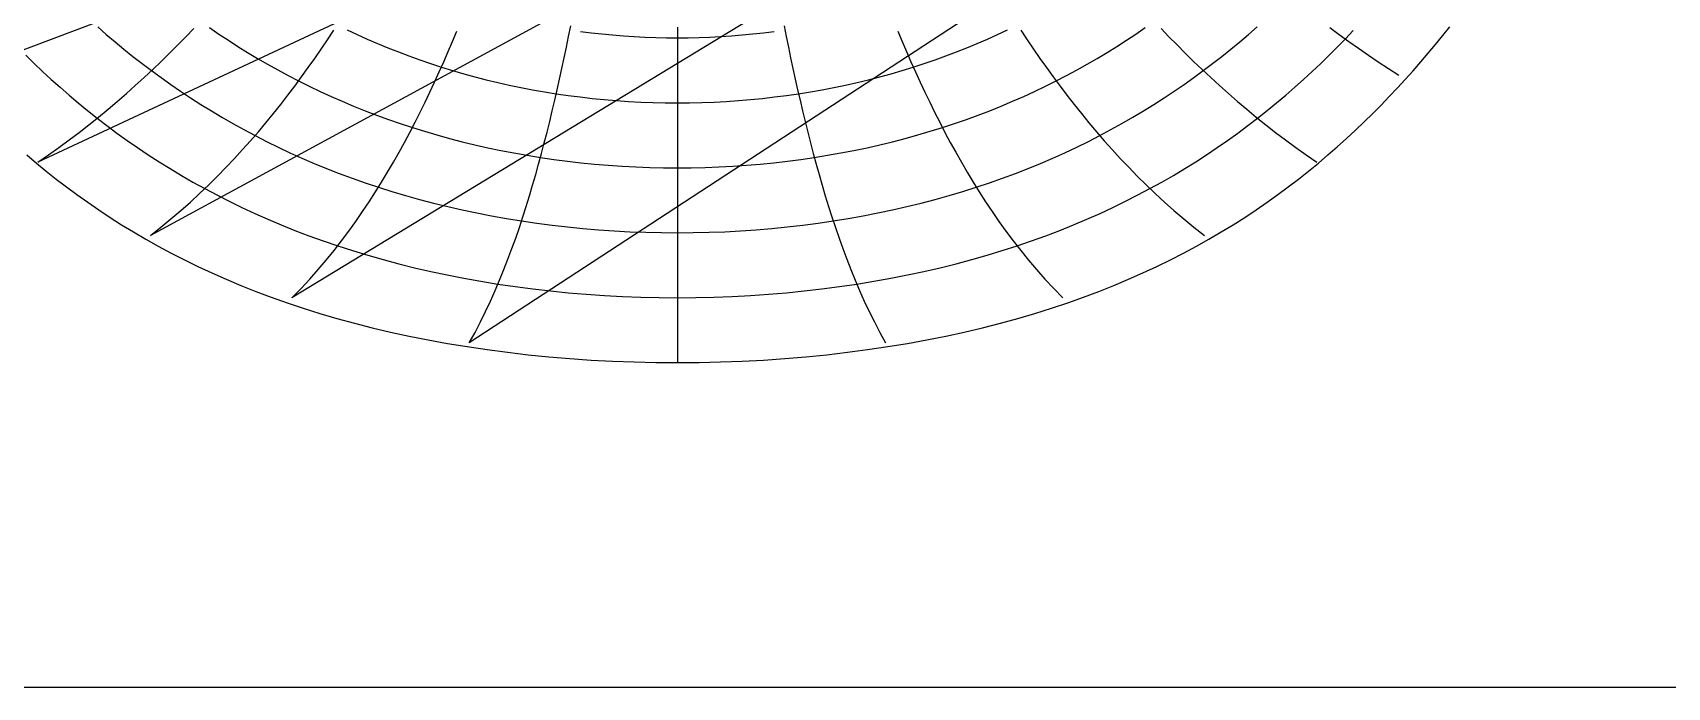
# Model space of a CAD drawing. Header units: millimetres. Extents: x -267 to 267, y -134 to 134.
# Drawn here: x -88.3 to 135.7, y -133.5 to -43.8 of the extents above; entities that cross this region are included whole.
import ezdxf

# ---------------------------------------------------------------- set-up
doc = ezdxf.new("R2010")
doc.units = ezdxf.units.MM
doc.layers.add('ENGRAVE', color=7, linetype='Continuous')
doc.layers.add('GUIDE', color=3, linetype='Continuous')

msp = doc.modelspace()

# ---------------------------------------------------------------- linework, layer by layer
at = {"layer": 'ENGRAVE'}
for points in [[(237.6997, 87.7061), (-28.5117, -86.2859), (-27.7309, -84.8623), (-26.9898, -83.4356), (-26.285, -82.006), (-25.6136, -80.5739), (-24.973, -79.1393), (-24.3609, -77.7026), (-23.775, -76.2637), (-23.2135, -74.8231), (-22.6746, -73.3806), (-22.1567, -71.9366), (-21.6583, -70.491), (-21.1781, -69.044), (-20.7149, -67.5957), (-20.2674, -66.1462), (-19.8348, -64.6956), (-19.416, -63.2439), (-19.0102, -61.7912), (-18.6166, -60.3376), (-18.2343, -58.8831), (-17.8628, -57.4277), (-17.5013, -55.9717), (-17.1493, -54.5148), (-16.8062, -53.0573), (-16.4715, -51.5992), (-16.1446, -50.1404), (-15.8252, -48.6811), (-15.5128, -47.2213), (-15.2069, -45.7609), (-14.9073, -44.3001), (-14.6135, -42.8388)], [(212.918, 81.419), (-52.8171, -80.1425), (-51.5698, -78.8569), (-50.372, -77.5629), (-49.2206, -76.261), (-48.1127, -74.9518), (-47.0455, -73.6357), (-46.0166, -72.3133), (-45.0237, -70.985), (-44.0645, -69.651), (-43.1371, -68.3119), (-42.2396, -66.9678), (-41.3702, -65.6192), (-40.5273, -64.2662), (-39.7094, -62.9092), (-38.915, -61.5484), (-38.1428, -60.1841), (-37.3916, -58.8163), (-36.6601, -57.4454), (-35.9474, -56.0714), (-35.2523, -54.6947), (-34.574, -53.3153), (-33.9114, -51.9334), (-33.2638, -50.5491), (-32.6302, -49.1625), (-32.0101, -47.7739), (-31.4026, -46.3832), (-30.807, -44.9907), (-30.2228, -43.5964)], [(193.3475, 72.7169), (-72.2166, -71.5963), (-70.7884, -70.4635), (-69.4014, -69.319), (-68.0537, -68.1635), (-66.7435, -66.9977), (-65.469, -65.822), (-64.2288, -64.637), (-63.0211, -63.4433), (-61.8445, -62.2412), (-60.6976, -61.0312), (-59.5789, -59.8137), (-58.4871, -58.5892), (-57.4211, -57.3579), (-56.3795, -56.1203), (-55.3613, -54.8766), (-54.3653, -53.6271), (-53.3906, -52.3723), (-52.436, -51.1123), (-51.5007, -49.8473), (-50.5838, -48.5777), (-49.6843, -47.3038), (-48.8015, -46.0256), (-47.9346, -44.7434), (-47.0827, -43.4575)], [(133.5177, 65.4167), (135.4134, 64.8379), (137.2842, 64.2382), (139.1299, 63.6182), (140.9503, 62.9786), (142.7455, 62.3198), (144.5154, 61.6424), (146.2602, 60.9469), (147.9799, 60.234), (149.6749, 59.5041), (151.3452, 58.7579), (152.9911, 57.9957), (154.613, 57.2181), (156.2112, 56.4257), (157.7861, 55.619), (159.3379, 54.7983), (160.8673, 53.9642), (162.3745, 53.1172), (163.8601, 52.2577), (165.3244, 51.3861), (166.768, 50.5029), (-98.844, -49.6085)], [(177.9173, 62.5031), (-87.632, -61.5164), (-86.1763, -60.517), (-84.75, -59.5056), (-83.3522, -58.4826), (-81.982, -57.4486), (-80.6383, -56.404), (-79.3203, -55.3493), (-78.0272, -54.2849), (-76.7579, -53.2113), (-75.5118, -52.1288), (-74.2878, -51.0379), (-73.0853, -49.9389), (-71.9034, -48.8322), (-70.7412, -47.7182), (-69.5982, -46.5971), (-68.4735, -45.4692), (-67.3663, -44.335), (-66.2761, -43.1946)], [(-89.3098, -46.8855), (-88.1647, -47.9961), (-86.9981, -49.0977), (-85.8094, -50.1902), (-84.5977, -51.2729), (-83.3622, -52.3456), (-82.1021, -53.4078), (-80.8167, -54.4591), (-79.5051, -55.499), (-78.1664, -56.5269), (-76.7999, -57.5425), (-75.4047, -58.5452), (-73.9799, -59.5344), (-72.5247, -60.5095), (-71.0383, -61.4701), (-69.5198, -62.4154), (-67.9685, -63.3449), (-66.3835, -64.2578), (-64.7641, -65.1535), (-63.1096, -66.0314), (-61.4193, -66.8906), (-59.6925, -67.7304), (-57.9286, -68.5501), (-56.1273, -69.3489), (-54.288, -70.1259), (-52.4103, -70.8804), (-50.4941, -71.6115), (-48.5393, -72.3184), (-46.5457, -73.0001), (-44.5136, -73.6559), (-42.4432, -74.2848), (-40.3349, -74.886), (-38.1893, -75.4586), (-36.0073, -76.0017), (-33.7896, -76.5145), (-31.5376, -76.9962), (-29.2524, -77.4459), (-26.9357, -77.8629), (-24.5893, -78.2464), (-22.2149, -78.5957), (-19.8149, -78.9101), (-17.3915, -79.1891), (-14.9471, -79.432), (-12.4845, -79.6385), (-10.0065, -79.808), (-7.516, -79.9402), (-5.0159, -80.0348), (-2.5096, -80.0916), (0, -80.1106), (2.5096, -80.0916), (5.0159, -80.0348), (7.516, -79.9402), (10.0065, -79.808), (12.4845, -79.6385), (14.9471, -79.432), (17.3915, -79.1891), (19.8149, -78.9101), (22.2149, -78.5957), (24.5893, -78.2464), (26.9357, -77.8629), (29.2524, -77.4459), (31.5376, -76.9962), (33.7896, -76.5145), (36.0073, -76.0017), (38.1893, -75.4586), (40.3349, -74.886), (42.4432, -74.2848), (44.5136, -73.6559), (46.5457, -73.0001), (48.5393, -72.3184), (50.4941, -71.6115), (52.4103, -70.8804), (54.288, -70.1259), (56.1273, -69.3489), (57.9286, -68.5501), (59.6925, -67.7304), (61.4193, -66.8906), (63.1096, -66.0314), (64.7641, -65.1535), (66.3835, -64.2578), (67.9685, -63.3449), (69.5198, -62.4154), (71.0383, -61.4701), (72.5247, -60.5095), (73.9799, -59.5344), (75.4047, -58.5452), (76.7999, -57.5425), (78.1664, -56.5269), (79.5051, -55.499), (80.8167, -54.4591), (82.1021, -53.4078), (83.3622, -52.3456), (84.5977, -51.2729), (85.8094, -50.1902), (86.9981, -49.0977), (88.1647, -47.9961), (89.3098, -46.8855), (90.4342, -45.7664), (91.5386, -44.6391), (92.6237, -43.504)], [(-89.15, -60.5479), (-87.8402, -61.6566), (-86.4999, -62.7551), (-85.1278, -63.8428), (-83.7228, -64.9192), (-82.2834, -65.9837), (-80.8084, -67.0357), (-79.2964, -68.0746), (-77.7461, -69.0998), (-76.156, -70.1104), (-74.5248, -71.1058), (-72.8511, -72.0853), (-71.1335, -73.0479), (-69.3705, -73.993), (-67.5608, -74.9196), (-65.7032, -75.8267), (-63.7963, -76.7135), (-61.839, -77.5789), (-59.8301, -78.4219), (-57.7687, -79.2415), (-55.6538, -80.0365), (-53.4848, -80.8059), (-51.2611, -81.5484), (-48.9823, -82.2629), (-46.6484, -82.9481), (-44.2594, -83.6029), (-41.8159, -84.226), (-39.3186, -84.8162), (-36.7685, -85.3723), (-34.1671, -85.893), (-31.5163, -86.3772), (-28.8182, -86.8237), (-26.0754, -87.2314), (-23.291, -87.5993), (-20.4683, -87.9264), (-17.6113, -88.2118), (-14.724, -88.4547), (-11.811, -88.6545), (-8.8769, -88.8104), (-5.9269, -88.9222), (-2.9662, -88.9894), (0, -89.0118), (2.9662, -88.9894), (5.9269, -88.9222), (8.8769, -88.8104), (11.811, -88.6545), (14.724, -88.4547), (17.6113, -88.2118), (20.4683, -87.9264), (23.291, -87.5993), (26.0754, -87.2314), (28.8182, -86.8237), (31.5163, -86.3772), (34.1671, -85.893), (36.7685, -85.3723), (39.3186, -84.8162), (41.8159, -84.226), (44.2594, -83.6029), (46.6484, -82.9481), (48.9823, -82.2629), (51.2611, -81.5484), (53.4848, -80.8059), (55.6538, -80.0365), (57.7687, -79.2415), (59.8301, -78.4219), (61.839, -77.5789), (63.7963, -76.7135), (65.7032, -75.8267), (67.5608, -74.9196), (69.3705, -73.993), (71.1335, -73.0479), (72.8511, -72.0853), (74.5248, -71.1058), (76.156, -70.1104), (77.7461, -69.0998), (79.2964, -68.0746), (80.8084, -67.0357), (82.2834, -65.9837), (83.7228, -64.9192), (85.1278, -63.8428), (86.4999, -62.7551), (87.8402, -61.6566), (89.15, -60.5479), (90.4305, -59.4294), (91.6829, -58.3016), (92.9082, -57.165), (94.1076, -56.0199), (95.2822, -54.8668), (96.4329, -53.7061), (97.5608, -52.5381), (98.6668, -51.3632), (99.7518, -50.1817), (100.8168, -48.9938), (101.8625, -47.8), (102.8898, -46.6005), (103.8996, -45.3956), (104.8925, -44.1855), (105.8693, -42.9704)], [(-79.4357, -42.9913), (-78.2611, -44.0194), (-77.0659, -45.0366), (-75.8497, -46.0426), (-74.6119, -47.037), (-73.3519, -48.0193), (-72.0692, -48.9891), (-70.7633, -49.946), (-69.4336, -50.8895), (-68.0796, -51.819), (-66.7008, -52.7342), (-65.2968, -53.6346), (-63.867, -54.5195), (-62.411, -55.3885), (-60.9284, -56.241), (-59.4187, -57.0764), (-57.8817, -57.8943), (-56.317, -58.6939), (-54.7243, -59.4747), (-53.1034, -60.236), (-51.4541, -60.9774), (-49.7764, -61.698), (-48.0701, -62.3973), (-46.3353, -63.0747), (-44.5721, -63.7295), (-42.7807, -64.361), (-40.9614, -64.9686), (-39.1144, -65.5517), (-37.2402, -66.1095), (-35.3395, -66.6416), (-33.4127, -67.1471), (-31.4608, -67.6256), (-29.4846, -68.0764), (-27.4851, -68.499), (-25.4632, -68.8927), (-23.4204, -69.2571), (-21.3577, -69.5916), (-19.2768, -69.8958), (-17.179, -70.1692), (-15.066, -70.4115), (-12.9395, -70.6222), (-10.8012, -70.801), (-8.653, -70.9478), (-6.4968, -71.0621), (-4.3346, -71.1439), (-2.1683, -71.193), (0, -71.2094), (2.1683, -71.193), (4.3346, -71.1439), (6.4968, -71.0621), (8.653, -70.9478), (10.8012, -70.801), (12.9395, -70.6222), (15.066, -70.4115), (17.179, -70.1692), (19.2768, -69.8958), (21.3577, -69.5916), (23.4204, -69.2571), (25.4632, -68.8927), (27.4851, -68.499), (29.4846, -68.0764), (31.4608, -67.6256), (33.4127, -67.1471), (35.3395, -66.6416), (37.2402, -66.1095), (39.1144, -65.5517), (40.9614, -64.9686), (42.7807, -64.361), (44.5721, -63.7295), (46.3353, -63.0747), (48.0701, -62.3973), (49.7764, -61.698), (51.4541, -60.9774), (53.1034, -60.236), (54.7243, -59.4747), (56.317, -58.6939), (57.8817, -57.8943), (59.4187, -57.0764), (60.9284, -56.241), (62.411, -55.3885), (63.867, -54.5195), (65.2968, -53.6346), (66.7008, -52.7342), (68.0796, -51.819), (69.4336, -50.8895), (70.7633, -49.946), (72.0692, -48.9891), (73.3519, -48.0193), (74.6119, -47.037), (75.8497, -46.0426), (77.0659, -45.0366), (78.2611, -44.0194), (79.4357, -42.9913)], [(-64.1009, -43.0972), (-62.829, -43.9698), (-61.5368, -44.8281), (-60.2242, -45.6716), (-58.8908, -46.5), (-57.5364, -47.3127), (-56.1608, -48.1093), (-54.7639, -48.8894), (-53.3454, -49.6525), (-51.9052, -50.3981), (-50.4434, -51.1257), (-48.9597, -51.8349), (-47.4543, -52.5251), (-45.9271, -53.1959), (-44.3782, -53.8467), (-42.8078, -54.4772), (-41.2159, -55.0866), (-39.603, -55.6747), (-37.9692, -56.2408), (-36.3149, -56.7845), (-34.6404, -57.3054), (-32.9464, -57.8028), (-31.2332, -58.2764), (-29.5015, -58.7257), (-27.752, -59.1503), (-25.9854, -59.5497), (-24.2024, -59.9235), (-22.4039, -60.2714), (-20.5908, -60.5929), (-18.7641, -60.8877), (-16.9249, -61.1554), (-15.0742, -61.3958), (-13.2131, -61.6086), (-11.3429, -61.7936), (-9.4647, -61.9504), (-7.5798, -62.079), (-5.6896, -62.1792), (-3.7953, -62.2509), (-1.8984, -62.2939), (0, -62.3083), (1.8984, -62.2939), (3.7953, -62.2509), (5.6896, -62.1792), (7.5798, -62.079), (9.4647, -61.9504), (11.3429, -61.7936), (13.2131, -61.6086), (15.0742, -61.3958), (16.9249, -61.1554), (18.7641, -60.8877), (20.5908, -60.5929), (22.4039, -60.2714), (24.2024, -59.9235), (25.9854, -59.5497), (27.752, -59.1503), (29.5015, -58.7257), (31.2332, -58.2764), (32.9464, -57.8028), (34.6404, -57.3054), (36.3149, -56.7845), (37.9692, -56.2408), (39.603, -55.6747), (41.2159, -55.0866), (42.8078, -54.4772), (44.3782, -53.8467), (45.9271, -53.1959), (47.4543, -52.5251), (48.9597, -51.8349), (50.4434, -51.1257), (51.9052, -50.3981), (53.3454, -49.6525), (54.7639, -48.8894), (56.1608, -48.1093), (57.5364, -47.3127), (58.8908, -46.5), (60.2242, -45.6716), (61.5368, -44.8281), (62.829, -43.9698), (64.1009, -43.0972)], [(-45.2546, -43.3902), (-43.8845, -44.0335), (-42.4975, -44.6586), (-41.0937, -45.2652), (-39.6733, -45.8529), (-38.2364, -46.4213), (-36.7834, -46.97), (-35.3145, -47.4987), (-33.83, -48.007), (-32.3302, -48.4945), (-30.8155, -48.9608), (-29.2864, -49.4057), (-27.7433, -49.8286), (-26.1867, -50.2294), (-24.6172, -50.6077), (-23.0353, -50.9631), (-21.4417, -51.2955), (-19.837, -51.6044), (-18.2219, -51.8896), (-16.5972, -52.1509), (-14.9635, -52.3881), (-13.3218, -52.6009), (-11.6728, -52.7891), (-10.0174, -52.9526), (-8.3564, -53.0912), (-6.6908, -53.2048), (-5.0214, -53.2932), (-3.3492, -53.3564), (-1.6751, -53.3944), (0, -53.4071), (1.6751, -53.3944), (3.3492, -53.3564), (5.0214, -53.2932), (6.6908, -53.2048), (8.3564, -53.0912), (10.0174, -52.9526), (11.6728, -52.7891), (13.3218, -52.6009), (14.9635, -52.3881), (16.5972, -52.1509), (18.2219, -51.8896), (19.837, -51.6044), (21.4417, -51.2955), (23.0353, -50.9631), (24.6172, -50.6077), (26.1867, -50.2294), (27.7433, -49.8286), (29.2864, -49.4057), (30.8155, -48.9608), (32.3302, -48.4945), (33.83, -48.007), (35.3145, -47.4987), (36.7834, -46.97), (38.2364, -46.4213), (39.6733, -45.8529), (41.0937, -45.2652), (42.4975, -44.6586), (43.8845, -44.0335), (45.2546, -43.3902)], [(-13.2704, -43.6024), (-11.811, -43.7912), (-10.3462, -43.9582), (-8.8769, -44.1032), (-7.4036, -44.226), (-5.9269, -44.3267), (-4.4475, -44.405), (-2.9662, -44.4611), (-1.4834, -44.4947), (0, -44.5059), (1.4834, -44.4947), (2.9662, -44.4611), (4.4475, -44.405), (5.9269, -44.3267), (7.4036, -44.226), (8.8769, -44.1032), (10.3462, -43.9582), (11.811, -43.7912), (13.2704, -43.6024)], [(0, -43.0224), (0, -44.5059), (0, -45.9894), (0, -47.473), (0, -48.9565), (0, -50.44), (0, -51.9235), (0, -53.4071), (0, -54.8906), (0, -56.3741), (0, -57.8577), (0, -59.3412), (0, -60.8247), (0, -62.3083), (0, -63.7918), (0, -65.2753), (0, -66.7588), (0, -68.2424), (0, -69.7259), (0, -71.2094), (0, -72.693), (0, -74.1765), (0, -75.66), (0, -77.1436), (0, -78.6271), (0, -80.1106), (0, -81.5941), (0, -83.0777), (0, -84.5612), (0, -86.0447), (0, -87.5283), (0, -89.0118)], [(14.6135, -42.8388), (14.9073, -44.3001), (15.2069, -45.7609), (15.5128, -47.2213), (15.8252, -48.6811), (16.1446, -50.1404), (16.4715, -51.5992), (16.8062, -53.0573), (17.1493, -54.5148), (17.5013, -55.9717), (17.8628, -57.4277), (18.2343, -58.8831), (18.6166, -60.3376), (19.0102, -61.7912), (19.416, -63.2439), (19.8348, -64.6956), (20.2674, -66.1462), (20.7149, -67.5957), (21.1781, -69.044), (21.6583, -70.491), (22.1567, -71.9366), (22.6746, -73.3806), (23.2135, -74.8231), (23.775, -76.2637), (24.3609, -77.7026), (24.973, -79.1393), (25.6136, -80.5739), (26.285, -82.006), (26.9898, -83.4356), (27.7309, -84.8623), (28.5117, -86.2859)], [(30.2228, -43.5964), (30.807, -44.9907), (31.4026, -46.3832), (32.0101, -47.7739), (32.6302, -49.1625), (33.2638, -50.5491), (33.9114, -51.9334), (34.574, -53.3153), (35.2523, -54.6947), (35.9474, -56.0714), (36.6601, -57.4454), (37.3916, -58.8163), (38.1428, -60.1841), (38.915, -61.5484), (39.7094, -62.9092), (40.5273, -64.2662), (41.3702, -65.6192), (42.2396, -66.9678), (43.1371, -68.3119), (44.0645, -69.651), (45.0237, -70.985), (46.0166, -72.3133), (47.0455, -73.6357), (48.1127, -74.9518), (49.2206, -76.261), (50.372, -77.5629), (51.5698, -78.8569), (52.8171, -80.1425)], [(47.0827, -43.4575), (47.9346, -44.7434), (48.8015, -46.0256), (49.6843, -47.3038), (50.5838, -48.5777), (51.5007, -49.8473), (52.436, -51.1123), (53.3906, -52.3723), (54.3653, -53.6271), (55.3613, -54.8766), (56.3795, -56.1203), (57.4211, -57.3579), (58.4871, -58.5892), (59.5789, -59.8137), (60.6976, -61.0312), (61.8445, -62.2412), (63.0211, -63.4433), (64.2288, -64.637), (65.469, -65.822), (66.7435, -66.9977), (68.0537, -68.1635), (69.4014, -69.319), (70.7884, -70.4635), (72.2166, -71.5963)], [(66.2761, -43.1946), (67.3663, -44.335), (68.4735, -45.4692), (69.5982, -46.5971), (70.7412, -47.7182), (71.9034, -48.8322), (73.0853, -49.9389), (74.2878, -51.0379), (75.5118, -52.1288), (76.7579, -53.2113), (78.0272, -54.2849), (79.3203, -55.3493), (80.6383, -56.404), (81.982, -57.4486), (83.3522, -58.4826), (84.75, -59.5056), (86.1763, -60.517), (87.632, -61.5164)], [(89.4059, -43.0662), (90.7014, -44.0284), (92.0137, -44.9819), (93.3433, -45.9266), (94.6906, -46.8619), (96.0561, -47.7876), (97.4404, -48.7032), (98.844, -49.6085)]]:
    msp.add_lwpolyline(points, dxfattribs=at)
at = {"layer": 'GUIDE'}
msp.add_lwpolyline([(-267.0354, -133.5177), (267.0354, -133.5177), (267.0354, 133.5177), (-267.0354, 133.5177)], close=True, dxfattribs=at)

doc.saveas('drawing.dxf')
